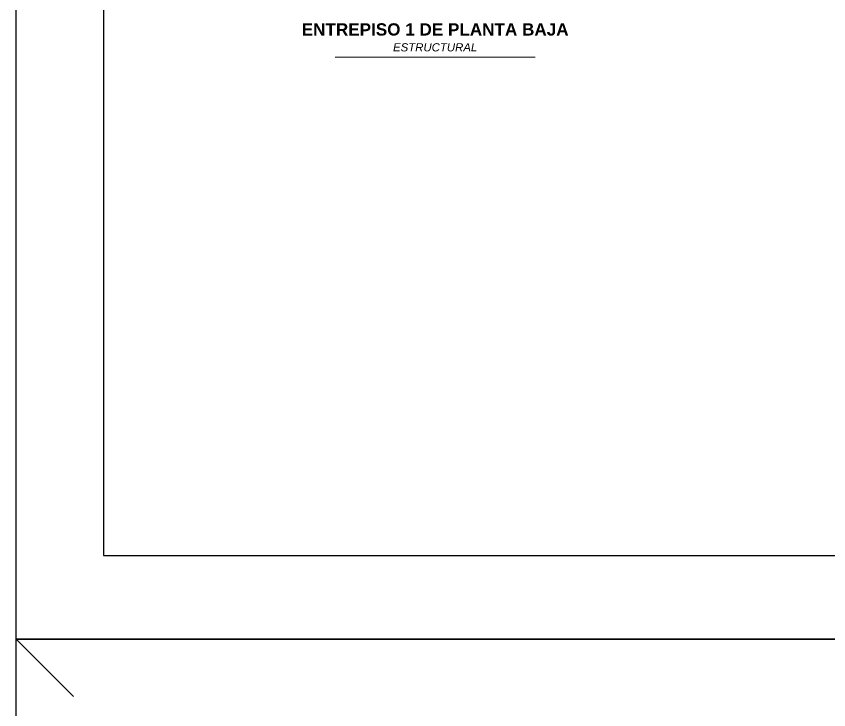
# Model space of a CAD drawing. Header units: metres. Extents: x 14 to 161, y 5 to 309.
# Drawn here: x 65.38 to 105.22, y 174.14 to 208.16 of the extents above; entities that cross this region are included whole.
import ezdxf
from ezdxf.enums import TextEntityAlignment as Align

# ---------------------------------------------------------------- set-up
doc = ezdxf.new("R2010")
doc.units = ezdxf.units.M
doc.layers.add('E-Pie', color=1, linetype='Continuous')
doc.layers.add('E-Titulos', color=4, linetype='Continuous', lineweight=15)
doc.styles.add('Subtitulos', font='', dxfattribs={"height": 4})
doc.styles.add('Texto_Minimo', font='arial.ttf', dxfattribs={"height": 1.8})
doc.styles.add('Titulos', font='', dxfattribs={"height": 6})
doc.styles.get('Subtitulos').set_extended_font_data('Arial', italic=True)
doc.styles.get('Titulos').set_extended_font_data('Arial', bold=True)

# ---------------------------------------------------------------- blocks, each defined once
blk = doc.blocks.new('Titulos')
blk.add_line((49.05, -23.92), (-49.05, -23.92))
for tag, height, style, p in [('TÍTULO', 6, 'Titulos', (0, -16.93)), ('ESCALA', 1.8, 'Texto_Minimo', (-34.87, -25.79)), ('ACOTACIÓN', 1.8, 'Texto_Minimo', (34.43, -25.79))]:
    blk.add_attdef(tag, text='', height=height, dxfattribs=dict(style=style)).set_placement(p, align=Align.MIDDLE_CENTER)

msp = doc.modelspace()

# ---------------------------------------------------------------- linework, layer by layer
at = {"layer": 'E-Pie', "color": 1}
msp.add_line((65.38178, 177.60366), (68.19428, 174.79116), dxfattribs=at)
for points in [[(65.38178, 243.22866), (161.00678, 243.22866), (161.00678, 177.60366), (65.38178, 177.60366)], [(65.38178, 177.60366), (161.00678, 177.60366), (161.00678, 111.97866), (65.38178, 111.97866)]]:
    msp.add_lwpolyline(points, close=True, dxfattribs=at)
at = {"layer": 'E-Pie', "color": 5}
msp.add_lwpolyline([(69.65758, 239.11616), (69.65758, 181.71616), (156.91409, 181.71616), (156.91409, 239.11616)], close=True, dxfattribs=at)

# ---------------------------------------------------------------- block references
at = {"layer": 'E-Titulos', "color": 4, "ltscale": 0.5}
ref = msp.add_blockref('Titulos', (85.92183, 208.55288), dxfattribs=dict(at, xscale=0.1, yscale=0.1, zscale=0.1))
ref.add_attrib('SUBTÍTULO', 'ESTRUCTURAL', dxfattribs={"layer": '0', "ltscale": 0.5, "height": 0.4, "style": 'Subtitulos'}).set_placement((85.92183, 206.63814), align=Align.MIDDLE_CENTER)
ref.add_attrib('TÍTULO', 'ENTREPISO 1 DE PLANTA BAJA', dxfattribs={"layer": '0', "ltscale": 0.5, "height": 0.6, "style": 'Titulos'}).set_placement((85.92183, 207.51621), align=Align.MIDDLE_CENTER)

doc.saveas('drawing.dxf')
